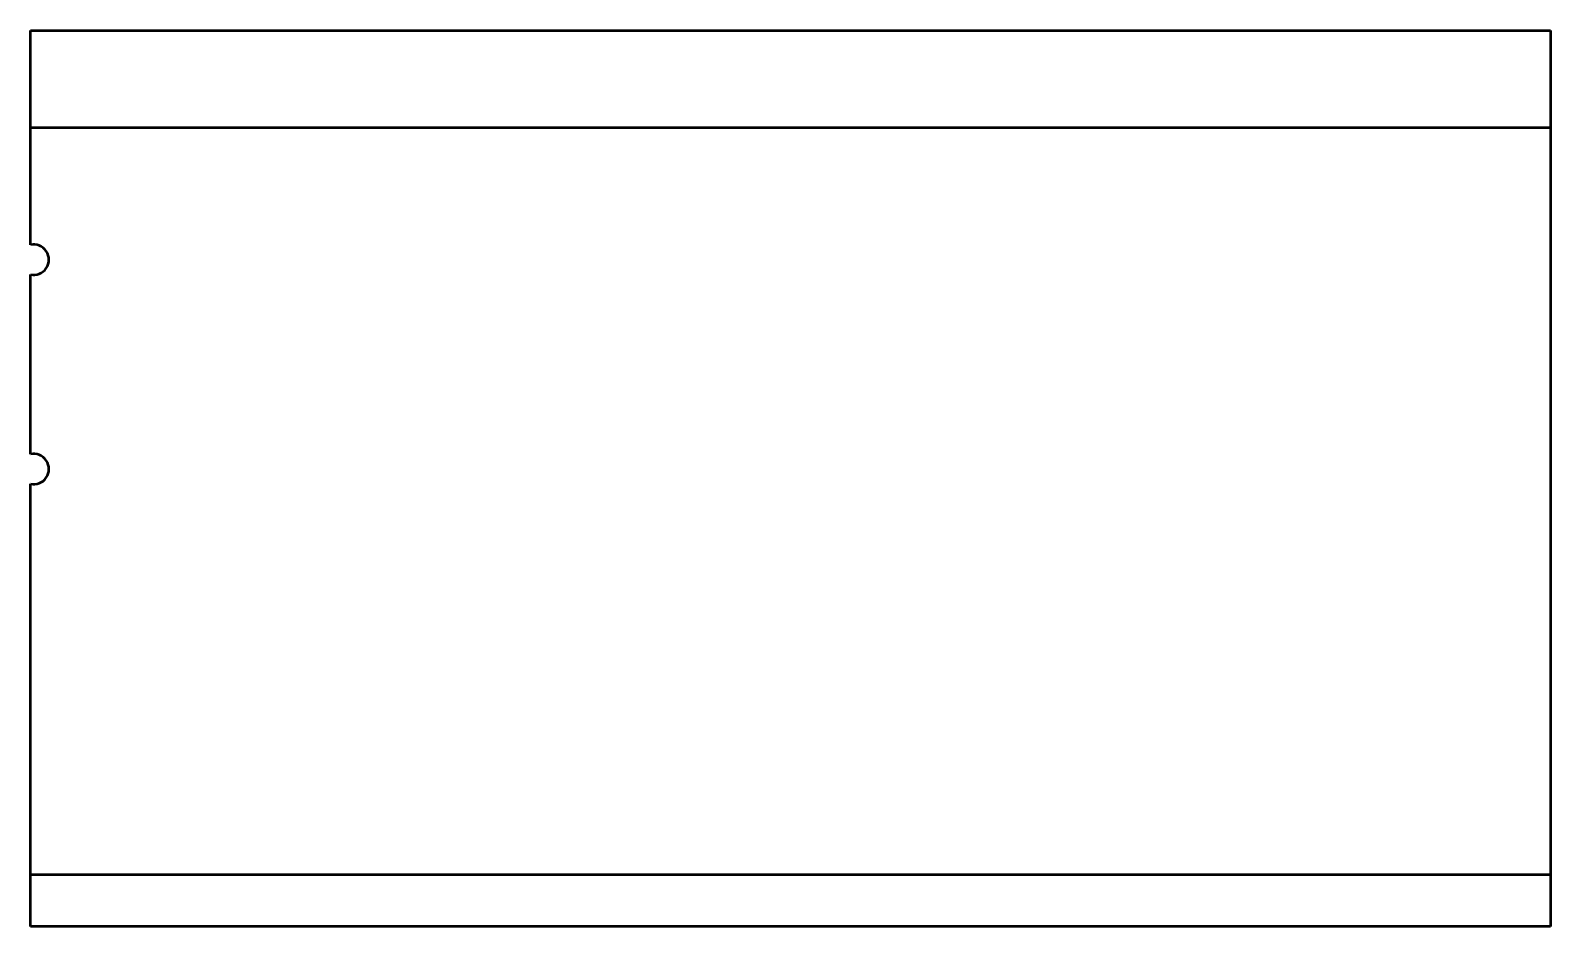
# Model space of a CAD drawing. Header units: millimetres. Extents: x 0 to 600, y -24 to 330.
import ezdxf

# ---------------------------------------------------------------- set-up
doc = ezdxf.new("R2010")
doc.units = ezdxf.units.MM
doc.linetypes.add('Continuo', pattern=[0])
doc.layers.add('IV_BEND_DOWN', color=7, linetype='Continuo', lineweight=50)
doc.layers.add('IV_INTERIOR_PROFILES', color=7, linetype='Continuo', lineweight=50)

msp = doc.modelspace()

# ---------------------------------------------------------------- linework, layer by layer
at = {"layer": 'IV_BEND_DOWN'}
for p, q in [((600, 291.39), (0, 291.39)), ((600, -3.39), (0, -3.39))]:
    msp.add_line(p, q, dxfattribs=at)
at = {"layer": 'IV_INTERIOR_PROFILES'}
for p, q in [((0, 245.16), (0, 329.79)), ((0, 329.79), (600, 329.79)), ((600, 329.79), (600, -23.79)), ((0, 162.56), (0, 233.44)), ((0, -23.79), (0, 150.84)), ((600, -23.79), (0, -23.79))]:
    msp.add_line(p, q, dxfattribs=at)
for centre in [(1.3, 239.3), (1.3, 156.7)]:
    msp.add_arc(centre, 6, 257.48667, 102.51333, dxfattribs=at)

doc.saveas('drawing.dxf')
